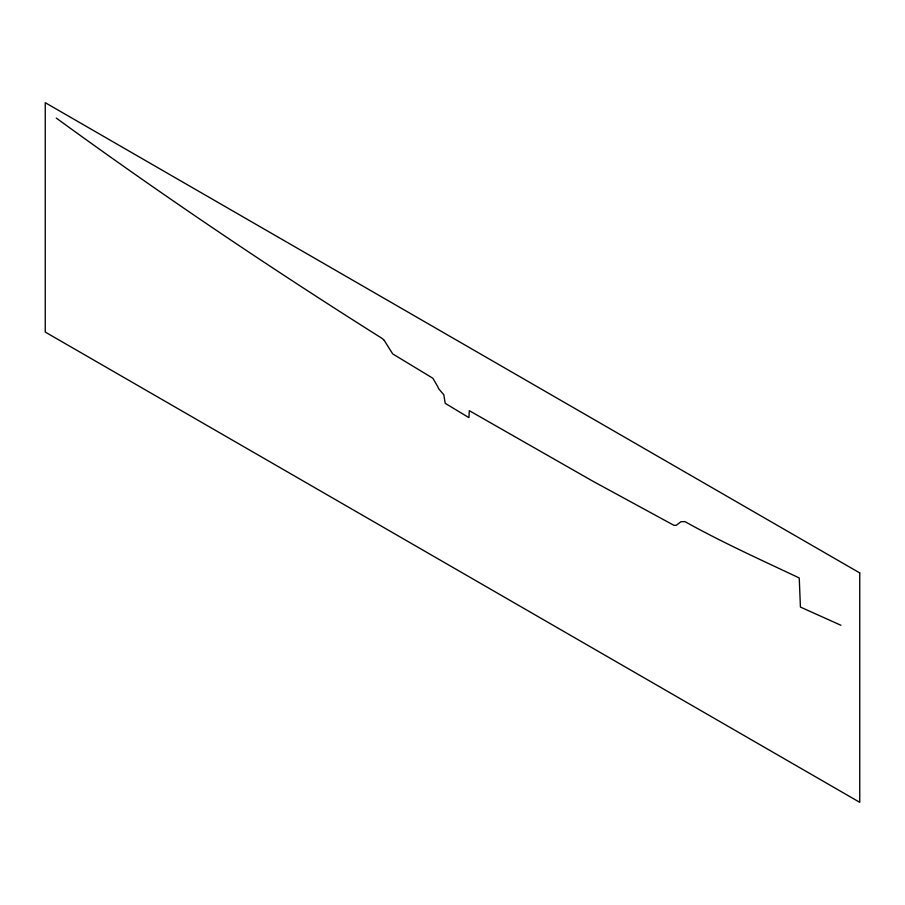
<?xml version="1.0" encoding="UTF-8"?>
<svg xmlns="http://www.w3.org/2000/svg" width="905" height="905" viewBox="0 0 905 905"><rect width="100%" height="100%" fill="white"/><g stroke="black" fill="none" stroke-linecap="round" stroke-linejoin="round"><path stroke-width="1.36" d="M840.926 625.265L800.427 607.074L799.239 577.967C761.478 560.105 723.197 542.842 686.748 522.604A10.521 6.075 60 0 0 684.644 521.608L681.001 521.71L676.193 525.33L673.874 525.285L592.605 481.064L469.31 410.678L468.937 417.635L445.226 403.359L443.801 394.761L438.868 388.969A7.941 4.582 60 0 1 438.269 387.747L438.144 387.498A14.344 8.281 60 0 0 437.975 387.114A13.36 7.715 60 0 0 436.923 385.191L436.131 383.867A14.548 8.394 60 0 1 435.644 382.973L433.19 378.799A4.355 2.523 60 0 0 432.205 377.849L392.702 353.9L385.677 342.724A18.191 10.498 60 0 0 384.987 341.57L384.24 340.506M56.246 118.069C162.097 195.118 270.787 268.265 381.537 338.063A11.595 6.697 60 0 1 384.297 340.393M859.75 572.933L45.25 102.684L45.25 332.067L859.75 802.316L859.75 572.933"/></g></svg>
